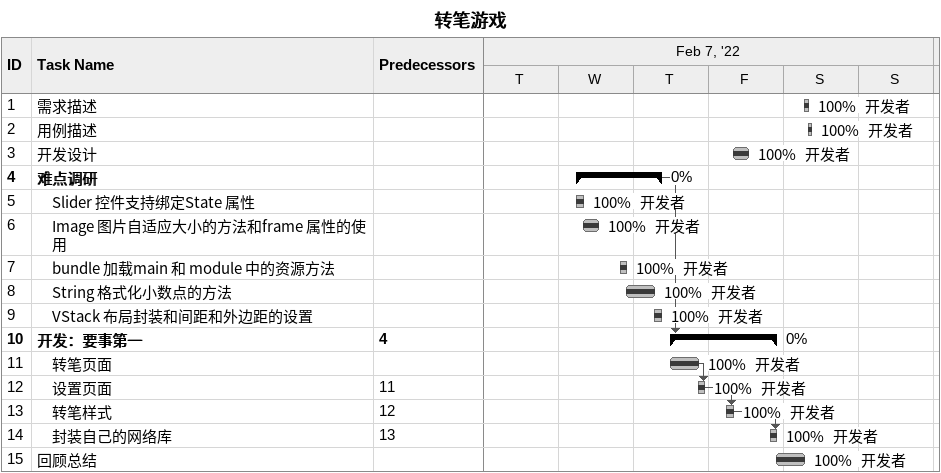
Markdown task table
转笔游戏

| ID | Level | Task | Start | Finish | Predecessors | Resources | % complete |
|---|---|---|---|---|---|---|---|
| 1 | 1 | 需求描述 | 2022-02-12 | 2022-02-12 |  | 开发者 | 100 |
| 2 | 1 | 用例描述 | 2022-02-12 | 2022-02-12 |  | 开发者 | 100 |
| 3 | 1 | 开发设计 | 2022-02-11 | 2022-02-11 |  | 开发者 | 100 |
| 4 | 1 | **难点调研** | 2022-02-09 | 2022-02-10 |  |  | 0 |
| 5 | 2 | Slider 控件支持绑定State 属性 | 2022-02-09 | 2022-02-09 |  | 开发者 | 100 |
| 6 | 2 | Image 图片自适应大小的方法和frame 属性的使用 | 2022-02-09 | 2022-02-09 |  | 开发者 | 100 |
| 7 | 2 | bundle 加载main 和 module 中的资源方法 | 2022-02-09 | 2022-02-09 |  | 开发者 | 100 |
| 8 | 2 | String 格式化小数点的方法 | 2022-02-09 | 2022-02-10 |  | 开发者 | 100 |
| 9 | 2 | VStack 布局封装和间距和外边距的设置 | 2022-02-10 | 2022-02-10 |  | 开发者 | 100 |
| 10 | 1 | **开发：要事第一** | 2022-02-10 | 2022-02-11 | 4 |  | 0 |
| 11 | 2 | 转笔页面 | 2022-02-10 | 2022-02-10 |  | 开发者 | 100 |
| 12 | 2 | 设置页面 | 2022-02-10 | 2022-02-10 | 11 | 开发者 | 100 |
| 13 | 2 | 转笔样式 | 2022-02-11 | 2022-02-11 | 12 | 开发者 | 100 |
| 14 | 2 | 封装自己的网络库 | 2022-02-11 | 2022-02-11 | 13 | 开发者 | 100 |
| 15 | 1 | 回顾总结 | 2022-02-11 | 2022-02-12 |  | 开发者 | 100 |
